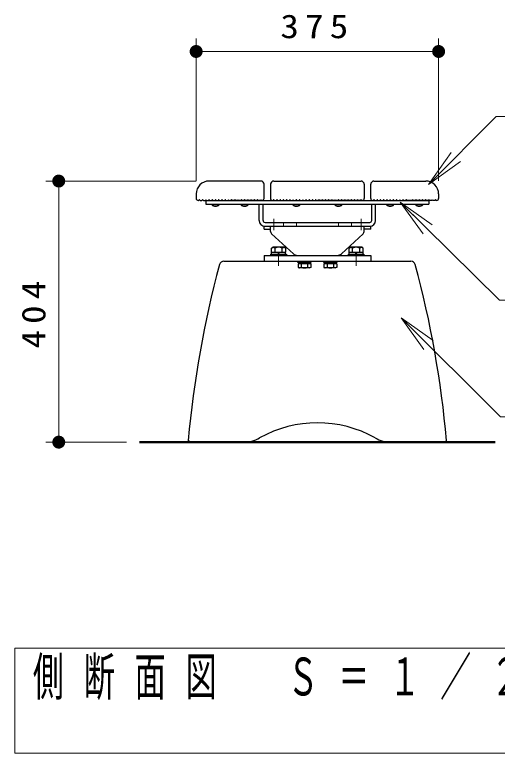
# Model space of a CAD drawing. Units: millimetres on the paper, scale 1:20. Extents: x -385 to 0, y 0 to 267.
# Drawn here: x -134.3 to -97, y 92.4 to 149.5 of the extents above; entities that cross this region are included whole.
import ezdxf

# ---------------------------------------------------------------- set-up
doc = ezdxf.new("R2010")
doc.units = ezdxf.units.MM
doc.linetypes.add('USER1', pattern=[4.5, 2.5, -2])
doc.linetypes.add('USER2', pattern=[6, 3, -1, 1, -1])
doc.layers.add('1_20', color=7, linetype='Continuous', lineweight=25)
doc.styles.add('ＭＳ ゴシック', font='')
doc.styles.get('ＭＳ ゴシック').set_extended_font_data('MS Gothic')

# ---------------------------------------------------------------- blocks, each defined once
blk = doc.blocks.new('filled_dot')
at = {"color": 0, "linetype": 'Continuous', "lineweight": -2, "const_width": 1.25}
blk.add_lwpolyline([(-0.625, 0, 1), (0.625, 0, 1)], format="xyb", close=True, dxfattribs=at)

msp = doc.modelspace()

# ---------------------------------------------------------------- linework, layer by layer
at = {"layer": '1_20', "lineweight": 13}
for p, q in [((-120.254, 136.665), (-120.254, 147.665)), ((-101.504, 136.665), (-101.504, 147.665)), ((-120.254, 146.665), (-101.504, 146.665)), ((-102.298, 136.379), (-100.53, 138.854)), ((-102.298, 136.379), (-100.176, 138.501)), ((-99.823, 138.147), (-102.298, 136.379)), ((-120.254, 136.64), (-131.879, 136.64)), ((-130.879, 116.44), (-130.879, 136.64)), ((-102.695, 132.548), (-104.477, 135.012)), ((-104.477, 135.012), (-101.992, 133.259)), ((-104.477, 135.012), (-102.343, 132.903)), ((-102.636, 123.596), (-104.404, 126.071)), ((-104.404, 126.071), (-101.929, 124.303)), ((-104.404, 126.071), (-102.283, 123.949)), ((-125.629, 116.44), (-131.879, 116.44)), ((-134.279, 100.507), (-134.279, 92.373)), ((-87.479, 100.507), (-134.279, 100.507)), ((-134.279, 92.373), (-87.479, 92.373))]:
    msp.add_line(p, q, dxfattribs=at)
at = {"layer": '1_20', "color": 3}
for p, q in [((-115.254, 136.64), (-119.254, 136.64)), ((-114.254, 136.64), (-107.504, 136.64)), ((-106.504, 136.64), (-102.504, 136.64)), ((-115.004, 135.29), (-115.004, 136.39)), ((-114.504, 136.39), (-114.504, 135.29)), ((-107.254, 136.39), (-107.254, 135.29)), ((-106.754, 135.29), (-106.754, 136.39)), ((-120.254, 135.64), (-120.254, 135.29)), ((-101.504, 135.64), (-101.504, 135.29)), ((-120.104, 135.14), (-120.06, 135.14)), ((-120.014, 135.186), (-120.06, 135.14)), ((-119.948, 135.14), (-119.993, 135.186)), ((-119.948, 135.14), (-119.81, 135.14)), ((-119.764, 135.186), (-119.81, 135.14)), ((-119.698, 135.14), (-119.743, 135.186)), ((-119.698, 135.14), (-119.56, 135.14)), ((-119.514, 135.186), (-119.56, 135.14)), ((-119.448, 135.14), (-119.493, 135.186)), ((-119.448, 135.14), (-119.31, 135.14)), ((-119.264, 135.186), (-119.31, 135.14)), ((-119.198, 135.14), (-119.243, 135.186)), ((-119.198, 135.14), (-119.06, 135.14)), ((-119.014, 135.186), (-119.06, 135.14)), ((-118.948, 135.14), (-118.993, 135.186)), ((-118.948, 135.14), (-118.81, 135.14)), ((-118.764, 135.186), (-118.81, 135.14)), ((-118.698, 135.14), (-118.743, 135.186)), ((-118.698, 135.14), (-118.56, 135.14)), ((-118.514, 135.186), (-118.56, 135.14)), ((-118.448, 135.14), (-118.493, 135.186)), ((-118.448, 135.14), (-118.31, 135.14)), ((-118.264, 135.186), (-118.31, 135.14)), ((-118.198, 135.14), (-118.243, 135.186)), ((-118.198, 135.14), (-118.06, 135.14)), ((-118.014, 135.186), (-118.06, 135.14)), ((-117.948, 135.14), (-117.993, 135.186)), ((-117.948, 135.14), (-117.81, 135.14)), ((-117.764, 135.186), (-117.81, 135.14)), ((-117.698, 135.14), (-117.743, 135.186)), ((-117.698, 135.14), (-117.629, 135.14)), ((-117.56, 135.14), (-117.629, 135.14)), ((-117.56, 135.14), (-117.514, 135.186)), ((-117.493, 135.186), (-117.448, 135.14)), ((-117.31, 135.14), (-117.448, 135.14)), ((-117.31, 135.14), (-117.264, 135.186)), ((-117.243, 135.186), (-117.198, 135.14)), ((-117.06, 135.14), (-117.198, 135.14)), ((-117.06, 135.14), (-117.014, 135.186)), ((-116.993, 135.186), (-116.948, 135.14)), ((-116.81, 135.14), (-116.948, 135.14)), ((-116.81, 135.14), (-116.764, 135.186)), ((-116.743, 135.186), (-116.698, 135.14)), ((-116.56, 135.14), (-116.698, 135.14)), ((-116.56, 135.14), (-116.514, 135.186)), ((-116.493, 135.186), (-116.448, 135.14)), ((-116.31, 135.14), (-116.448, 135.14)), ((-116.31, 135.14), (-116.264, 135.186)), ((-116.243, 135.186), (-116.198, 135.14)), ((-116.06, 135.14), (-116.198, 135.14)), ((-116.06, 135.14), (-116.014, 135.186)), ((-115.993, 135.186), (-115.948, 135.14)), ((-115.81, 135.14), (-115.948, 135.14)), ((-115.81, 135.14), (-115.764, 135.186)), ((-115.743, 135.186), (-115.698, 135.14)), ((-115.56, 135.14), (-115.698, 135.14)), ((-115.56, 135.14), (-115.514, 135.186)), ((-115.493, 135.186), (-115.448, 135.14)), ((-115.31, 135.14), (-115.448, 135.14)), ((-115.31, 135.14), (-115.264, 135.186)), ((-115.243, 135.186), (-115.198, 135.14)), ((-115.154, 135.14), (-115.198, 135.14)), ((-114.354, 135.14), (-114.31, 135.14)), ((-114.264, 135.186), (-114.31, 135.14)), ((-114.198, 135.14), (-114.243, 135.186)), ((-114.198, 135.14), (-114.06, 135.14)), ((-114.014, 135.186), (-114.06, 135.14)), ((-113.948, 135.14), (-113.993, 135.186)), ((-113.948, 135.14), (-113.81, 135.14)), ((-113.764, 135.186), (-113.81, 135.14)), ((-113.698, 135.14), (-113.743, 135.186)), ((-113.698, 135.14), (-113.56, 135.14)), ((-113.514, 135.186), (-113.56, 135.14)), ((-113.448, 135.14), (-113.493, 135.186)), ((-113.448, 135.14), (-113.31, 135.14)), ((-113.264, 135.186), (-113.31, 135.14)), ((-113.198, 135.14), (-113.243, 135.186)), ((-113.198, 135.14), (-113.06, 135.14)), ((-113.014, 135.186), (-113.06, 135.14)), ((-112.948, 135.14), (-112.993, 135.186)), ((-112.948, 135.14), (-112.81, 135.14)), ((-112.764, 135.186), (-112.81, 135.14)), ((-112.698, 135.14), (-112.743, 135.186)), ((-112.698, 135.14), (-112.56, 135.14)), ((-112.514, 135.186), (-112.56, 135.14)), ((-112.448, 135.14), (-112.493, 135.186)), ((-112.448, 135.14), (-112.31, 135.14)), ((-112.264, 135.186), (-112.31, 135.14)), ((-112.198, 135.14), (-112.243, 135.186)), ((-112.198, 135.14), (-112.06, 135.14)), ((-112.014, 135.186), (-112.06, 135.14)), ((-111.948, 135.14), (-111.993, 135.186)), ((-111.948, 135.14), (-111.81, 135.14)), ((-111.764, 135.186), (-111.81, 135.14)), ((-111.698, 135.14), (-111.743, 135.186)), ((-111.698, 135.14), (-111.56, 135.14)), ((-111.514, 135.186), (-111.56, 135.14)), ((-111.448, 135.14), (-111.493, 135.186)), ((-111.448, 135.14), (-111.31, 135.14)), ((-111.264, 135.186), (-111.31, 135.14)), ((-111.198, 135.14), (-111.243, 135.186)), ((-111.198, 135.14), (-111.06, 135.14)), ((-111.014, 135.186), (-111.06, 135.14)), ((-110.948, 135.14), (-110.993, 135.186)), ((-110.948, 135.14), (-110.879, 135.14)), ((-110.81, 135.14), (-110.879, 135.14)), ((-110.81, 135.14), (-110.764, 135.186)), ((-110.743, 135.186), (-110.698, 135.14)), ((-110.56, 135.14), (-110.698, 135.14)), ((-110.56, 135.14), (-110.514, 135.186)), ((-110.493, 135.186), (-110.448, 135.14)), ((-110.31, 135.14), (-110.448, 135.14)), ((-110.31, 135.14), (-110.264, 135.186)), ((-110.243, 135.186), (-110.198, 135.14)), ((-110.06, 135.14), (-110.198, 135.14)), ((-110.06, 135.14), (-110.014, 135.186)), ((-109.993, 135.186), (-109.948, 135.14)), ((-109.81, 135.14), (-109.948, 135.14)), ((-109.81, 135.14), (-109.764, 135.186)), ((-109.743, 135.186), (-109.698, 135.14)), ((-109.56, 135.14), (-109.698, 135.14)), ((-109.56, 135.14), (-109.514, 135.186)), ((-109.493, 135.186), (-109.448, 135.14)), ((-109.31, 135.14), (-109.448, 135.14)), ((-109.31, 135.14), (-109.264, 135.186)), ((-109.243, 135.186), (-109.198, 135.14)), ((-109.06, 135.14), (-109.198, 135.14)), ((-109.06, 135.14), (-109.014, 135.186)), ((-108.993, 135.186), (-108.948, 135.14)), ((-108.81, 135.14), (-108.948, 135.14)), ((-108.81, 135.14), (-108.764, 135.186)), ((-108.743, 135.186), (-108.698, 135.14)), ((-108.56, 135.14), (-108.698, 135.14)), ((-108.56, 135.14), (-108.514, 135.186)), ((-108.493, 135.186), (-108.448, 135.14)), ((-108.31, 135.14), (-108.448, 135.14)), ((-108.31, 135.14), (-108.264, 135.186)), ((-108.243, 135.186), (-108.198, 135.14)), ((-108.06, 135.14), (-108.198, 135.14)), ((-108.06, 135.14), (-108.014, 135.186)), ((-107.993, 135.186), (-107.948, 135.14)), ((-107.81, 135.14), (-107.948, 135.14)), ((-107.81, 135.14), (-107.764, 135.186)), ((-107.743, 135.186), (-107.698, 135.14)), ((-107.56, 135.14), (-107.698, 135.14)), ((-107.56, 135.14), (-107.514, 135.186)), ((-107.493, 135.186), (-107.448, 135.14)), ((-107.404, 135.14), (-107.448, 135.14)), ((-106.604, 135.14), (-106.56, 135.14)), ((-106.514, 135.186), (-106.56, 135.14)), ((-106.448, 135.14), (-106.493, 135.186)), ((-106.448, 135.14), (-106.31, 135.14)), ((-106.264, 135.186), (-106.31, 135.14)), ((-106.198, 135.14), (-106.243, 135.186)), ((-106.198, 135.14), (-106.06, 135.14)), ((-106.014, 135.186), (-106.06, 135.14)), ((-105.948, 135.14), (-105.993, 135.186)), ((-105.948, 135.14), (-105.81, 135.14)), ((-105.764, 135.186), (-105.81, 135.14)), ((-105.698, 135.14), (-105.743, 135.186)), ((-105.698, 135.14), (-105.56, 135.14)), ((-105.514, 135.186), (-105.56, 135.14)), ((-105.448, 135.14), (-105.493, 135.186)), ((-105.448, 135.14), (-105.31, 135.14)), ((-105.264, 135.186), (-105.31, 135.14)), ((-105.198, 135.14), (-105.243, 135.186)), ((-105.198, 135.14), (-105.06, 135.14)), ((-105.014, 135.186), (-105.06, 135.14)), ((-104.948, 135.14), (-104.993, 135.186)), ((-104.948, 135.14), (-104.81, 135.14)), ((-104.764, 135.186), (-104.81, 135.14)), ((-104.698, 135.14), (-104.743, 135.186)), ((-104.698, 135.14), (-104.56, 135.14)), ((-104.514, 135.186), (-104.56, 135.14)), ((-104.448, 135.14), (-104.493, 135.186)), ((-104.448, 135.14), (-104.31, 135.14)), ((-104.264, 135.186), (-104.31, 135.14)), ((-104.198, 135.14), (-104.243, 135.186)), ((-104.198, 135.14), (-104.129, 135.14)), ((-104.06, 135.14), (-104.129, 135.14)), ((-104.06, 135.14), (-104.014, 135.186)), ((-103.993, 135.186), (-103.948, 135.14)), ((-103.81, 135.14), (-103.948, 135.14)), ((-103.81, 135.14), (-103.764, 135.186)), ((-103.743, 135.186), (-103.698, 135.14)), ((-103.56, 135.14), (-103.698, 135.14)), ((-103.56, 135.14), (-103.514, 135.186)), ((-103.493, 135.186), (-103.448, 135.14)), ((-103.31, 135.14), (-103.448, 135.14)), ((-103.31, 135.14), (-103.264, 135.186)), ((-103.243, 135.186), (-103.198, 135.14)), ((-103.06, 135.14), (-103.198, 135.14)), ((-103.06, 135.14), (-103.014, 135.186)), ((-102.993, 135.186), (-102.948, 135.14)), ((-102.81, 135.14), (-102.948, 135.14)), ((-102.81, 135.14), (-102.764, 135.186)), ((-102.743, 135.186), (-102.698, 135.14)), ((-102.56, 135.14), (-102.698, 135.14)), ((-102.56, 135.14), (-102.514, 135.186)), ((-102.493, 135.186), (-102.448, 135.14)), ((-102.31, 135.14), (-102.448, 135.14)), ((-102.31, 135.14), (-102.264, 135.186)), ((-102.243, 135.186), (-102.198, 135.14)), ((-102.06, 135.14), (-102.198, 135.14)), ((-102.06, 135.14), (-102.014, 135.186)), ((-101.993, 135.186), (-101.948, 135.14)), ((-101.81, 135.14), (-101.948, 135.14)), ((-101.81, 135.14), (-101.764, 135.186)), ((-101.743, 135.186), (-101.698, 135.14)), ((-101.654, 135.14), (-101.698, 135.14))]:
    msp.add_line(p, q, dxfattribs=at)
at = {"layer": '1_20'}
for p, q in [((-119.504, 135.14), (-102.254, 135.14)), ((-119.504, 135.14), (-119.504, 134.84)), ((-119.504, 134.84), (-102.254, 134.84)), ((-119.049, 134.84), (-119.049, 134.815)), ((-119.049, 134.84), (-118.459, 134.84)), ((-118.459, 134.84), (-118.459, 134.815)), ((-116.799, 134.84), (-116.799, 134.815)), ((-116.799, 134.84), (-116.209, 134.84)), ((-116.209, 134.84), (-116.209, 134.815)), ((-115.379, 133.59), (-115.379, 134.84)), ((-115.079, 133.59), (-115.079, 134.84)), ((-112.799, 134.84), (-112.799, 134.815)), ((-112.799, 134.84), (-112.209, 134.84)), ((-112.209, 134.84), (-112.209, 134.815)), ((-109.549, 134.84), (-109.549, 134.815)), ((-109.549, 134.84), (-108.959, 134.84)), ((-108.959, 134.84), (-108.959, 134.815)), ((-106.679, 133.59), (-106.679, 134.84)), ((-106.379, 133.59), (-106.379, 134.84)), ((-105.549, 134.84), (-105.549, 134.815)), ((-105.549, 134.84), (-104.959, 134.84)), ((-104.959, 134.84), (-104.959, 134.815)), ((-103.299, 134.84), (-103.299, 134.815)), ((-103.299, 134.84), (-102.709, 134.84)), ((-102.709, 134.84), (-102.709, 134.815)), ((-102.254, 135.14), (-102.254, 134.84)), ((-119.049, 134.815), (-118.459, 134.815)), ((-116.799, 134.815), (-116.209, 134.815)), ((-112.799, 134.815), (-112.209, 134.815)), ((-109.549, 134.815), (-108.959, 134.815)), ((-105.549, 134.815), (-104.959, 134.815)), ((-103.299, 134.815), (-102.709, 134.815)), ((-115.004, 133.14), (-106.754, 133.14)), ((-114.929, 133.44), (-106.829, 133.44)), ((-114.427, 131.458), (-114.329, 131.515)), ((-114.427, 131.14), (-114.427, 131.458)), ((-113.429, 131.515), (-114.329, 131.515)), ((-114.153, 131.14), (-114.153, 131.458)), ((-113.605, 131.14), (-113.605, 131.458)), ((-113.33, 131.458), (-113.429, 131.515)), ((-113.33, 131.14), (-113.33, 131.458)), ((-108.427, 131.458), (-108.329, 131.515)), ((-108.427, 131.14), (-108.427, 131.458)), ((-107.429, 131.515), (-108.329, 131.515)), ((-108.153, 131.14), (-108.153, 131.458)), ((-107.605, 131.14), (-107.605, 131.458)), ((-107.33, 131.458), (-107.429, 131.515)), ((-107.33, 131.14), (-107.33, 131.458)), ((-115.004, 130.89), (-106.754, 130.89)), ((-115.004, 130.89), (-115.004, 130.44)), ((-114.479, 130.89), (-114.479, 130.99)), ((-114.479, 130.99), (-113.279, 130.99)), ((-114.479, 130.89), (-113.279, 130.89)), ((-114.416, 130.99), (-114.416, 131.14)), ((-114.416, 131.14), (-113.341, 131.14)), ((-114.416, 130.99), (-113.341, 130.99)), ((-113.879, 130.99), (-113.919, 131.14)), ((-113.839, 130.99), (-113.879, 131.14)), ((-113.341, 130.99), (-113.341, 131.14)), ((-113.279, 130.99), (-113.279, 130.89)), ((-108.479, 130.89), (-108.479, 130.99)), ((-108.479, 130.99), (-107.279, 130.99)), ((-108.479, 130.89), (-107.279, 130.89)), ((-108.416, 130.99), (-108.416, 131.14)), ((-108.416, 131.14), (-107.341, 131.14)), ((-108.416, 130.99), (-107.341, 130.99)), ((-107.879, 130.99), (-107.919, 131.14)), ((-107.839, 130.99), (-107.879, 131.14)), ((-107.341, 130.99), (-107.341, 131.14)), ((-107.279, 130.99), (-107.279, 130.89)), ((-106.754, 130.89), (-106.754, 130.44)), ((-118.111, 130.44), (-103.647, 130.44)), ((-115.004, 130.44), (-106.754, 130.44)), ((-114.329, 130.44), (-113.429, 130.44)), ((-112.404, 130.44), (-111.354, 130.44)), ((-112.404, 130.44), (-112.404, 130.365)), ((-112.404, 130.365), (-111.354, 130.365)), ((-112.339, 130.365), (-112.339, 130.24)), ((-111.419, 130.365), (-112.339, 130.365)), ((-111.912, 130.365), (-111.879, 130.24)), ((-111.879, 130.365), (-111.845, 130.24)), ((-111.419, 130.365), (-111.419, 130.24)), ((-111.354, 130.365), (-111.354, 130.44)), ((-110.404, 130.44), (-109.354, 130.44)), ((-110.404, 130.44), (-110.404, 130.365)), ((-110.404, 130.365), (-109.354, 130.365)), ((-110.339, 130.365), (-110.339, 130.24)), ((-109.419, 130.365), (-110.339, 130.365)), ((-109.912, 130.365), (-109.879, 130.24)), ((-109.879, 130.365), (-109.845, 130.24)), ((-109.419, 130.365), (-109.419, 130.24)), ((-109.354, 130.365), (-109.354, 130.44)), ((-108.329, 130.44), (-107.429, 130.44)), ((-111.419, 130.24), (-112.339, 130.24)), ((-109.419, 130.24), (-110.339, 130.24)), ((-120.729, 116.44), (-120.867, 116.578)), ((-101.029, 116.44), (-100.891, 116.578)), ((-120.729, 116.44), (-101.029, 116.44))]:
    msp.add_line(p, q, dxfattribs=at)
at = {"layer": '1_20', "linetype": 'USER2', "lineweight": 13}
for p, q in [((-114.254, 133.709), (-114.254, 132.84)), ((-107.504, 133.709), (-107.504, 132.84)), ((-113.879, 130.088), (-113.879, 131.164)), ((-107.879, 130.088), (-107.879, 131.164))]:
    msp.add_line(p, q, dxfattribs=at)
at = {"layer": '1_20', "color": 4}
for p, q in [((-115.004, 133.14), (-106.754, 133.14)), ((-115.004, 132.915), (-115.004, 133.14)), ((-114.504, 132.75), (-114.504, 133.14)), ((-107.254, 132.75), (-107.254, 133.14)), ((-106.754, 132.915), (-106.754, 133.14)), ((-115.004, 132.915), (-114.504, 132.915)), ((-114.423, 132.566), (-112.734, 131.009)), ((-107.334, 132.566), (-109.024, 131.009)), ((-106.754, 132.915), (-107.254, 132.915)), ((-112.429, 130.89), (-109.329, 130.89))]:
    msp.add_line(p, q, dxfattribs=at)
at = {"layer": '1_20', "linetype": 'USER1', "lineweight": 13}
for p, q in [((-113.504, 133.14), (-113.504, 133.44)), ((-112.504, 133.14), (-112.504, 133.44)), ((-109.254, 133.14), (-109.254, 133.44)), ((-108.254, 133.14), (-108.254, 133.44))]:
    msp.add_line(p, q, dxfattribs=at)
at = {"layer": '1_20', "color": 131}
for p, q in [((-111.388, 130.24), (-112.37, 130.24)), ((-112.37, 130.24), (-112.37, 129.965)), ((-112.37, 129.965), (-112.291, 129.92)), ((-111.466, 129.92), (-112.291, 129.92)), ((-112.124, 130.24), (-112.124, 129.965)), ((-111.633, 130.24), (-111.633, 129.965)), ((-111.388, 129.965), (-111.466, 129.92)), ((-111.388, 130.24), (-111.388, 129.965)), ((-109.388, 130.24), (-110.37, 130.24)), ((-110.37, 130.24), (-110.37, 129.965)), ((-110.37, 129.965), (-110.291, 129.92)), ((-109.466, 129.92), (-110.291, 129.92)), ((-110.124, 130.24), (-110.124, 129.965)), ((-109.633, 130.24), (-109.633, 129.965)), ((-109.388, 129.965), (-109.466, 129.92)), ((-109.388, 130.24), (-109.388, 129.965))]:
    msp.add_line(p, q, dxfattribs=at)
at = {"layer": '1_20', "lineweight": 50}
msp.add_line((-124.629, 116.44), (-97.129, 116.44), dxfattribs=at)
at = {"layer": '1_20', "lineweight": 13}
for points in [[(-102.298, 136.379), (-97.045, 141.632), (-63.427, 141.632)], [(-104.477, 135.012), (-96.791, 127.415), (-69.468, 127.415)], [(-104.404, 126.071), (-96.727, 118.393), (-66.158, 118.393)]]:
    msp.add_lwpolyline(points, dxfattribs=at)
at = {"layer": '1_20', "color": 3}
for centre, radius, start, end in [((-119.254, 135.64), 1, 90, 180), ((-115.254, 136.39), 0.25, 0, 90), ((-114.254, 136.39), 0.25, 90, 180), ((-107.504, 136.39), 0.25, 0, 90), ((-106.504, 136.39), 0.25, 90, 180), ((-102.504, 135.64), 1, 0, 90), ((-120.104, 135.29), 0.15, 180, 270), ((-120.004, 135.175), 0.015, 45, 135), ((-119.754, 135.175), 0.015, 45, 135), ((-119.504, 135.175), 0.015, 45, 135), ((-119.254, 135.175), 0.015, 45, 135), ((-119.004, 135.175), 0.015, 45, 135), ((-118.754, 135.175), 0.015, 45, 135), ((-118.504, 135.175), 0.015, 45, 135), ((-118.254, 135.175), 0.015, 45, 135), ((-118.004, 135.175), 0.015, 45, 135), ((-117.754, 135.175), 0.015, 45, 135), ((-117.504, 135.175), 0.015, 45, 135), ((-117.504, 135.175), 0.015, 45, 135), ((-117.254, 135.175), 0.015, 45, 135), ((-117.004, 135.175), 0.015, 45, 135), ((-116.754, 135.175), 0.015, 45, 135), ((-116.504, 135.175), 0.015, 45, 135), ((-116.254, 135.175), 0.015, 45, 135), ((-116.004, 135.175), 0.015, 45, 135), ((-115.754, 135.175), 0.015, 45, 135), ((-115.504, 135.175), 0.015, 45, 135), ((-115.254, 135.175), 0.015, 45, 135), ((-115.154, 135.29), 0.15, 270, 0), ((-114.354, 135.29), 0.15, 180, 270), ((-114.254, 135.175), 0.015, 45, 135), ((-114.004, 135.175), 0.015, 45, 135), ((-113.754, 135.175), 0.015, 45, 135), ((-113.504, 135.175), 0.015, 45, 135), ((-113.254, 135.175), 0.015, 45, 135), ((-113.004, 135.175), 0.015, 45, 135), ((-112.754, 135.175), 0.015, 45, 135), ((-112.504, 135.175), 0.015, 45, 135), ((-112.254, 135.175), 0.015, 45, 135), ((-112.004, 135.175), 0.015, 45, 135), ((-111.754, 135.175), 0.015, 45, 135), ((-111.504, 135.175), 0.015, 45, 135), ((-111.254, 135.175), 0.015, 45, 135), ((-111.004, 135.175), 0.015, 45, 135), ((-110.754, 135.175), 0.015, 45, 135), ((-110.754, 135.175), 0.015, 45, 135), ((-110.504, 135.175), 0.015, 45, 135), ((-110.254, 135.175), 0.015, 45, 135), ((-110.004, 135.175), 0.015, 45, 135), ((-109.754, 135.175), 0.015, 45, 135), ((-109.504, 135.175), 0.015, 45, 135), ((-109.254, 135.175), 0.015, 45, 135), ((-109.004, 135.175), 0.015, 45, 135), ((-108.754, 135.175), 0.015, 45, 135), ((-108.504, 135.175), 0.015, 45, 135), ((-108.254, 135.175), 0.015, 45, 135), ((-108.004, 135.175), 0.015, 45, 135), ((-107.754, 135.175), 0.015, 45, 135), ((-107.504, 135.175), 0.015, 45, 135), ((-107.404, 135.29), 0.15, 270, 0), ((-106.604, 135.29), 0.15, 180, 270), ((-106.504, 135.175), 0.015, 45, 135), ((-106.254, 135.175), 0.015, 45, 135), ((-106.004, 135.175), 0.015, 45, 135), ((-105.754, 135.175), 0.015, 45, 135), ((-105.504, 135.175), 0.015, 45, 135), ((-105.254, 135.175), 0.015, 45, 135), ((-105.004, 135.175), 0.015, 45, 135), ((-104.754, 135.175), 0.015, 45, 135), ((-104.504, 135.175), 0.015, 45, 135), ((-104.254, 135.175), 0.015, 45, 135), ((-104.254, 135.175), 0.015, 45, 135), ((-104.004, 135.175), 0.015, 45, 135), ((-103.754, 135.175), 0.015, 45, 135), ((-103.504, 135.175), 0.015, 45, 135), ((-103.254, 135.175), 0.015, 45, 135), ((-103.004, 135.175), 0.015, 45, 135), ((-102.754, 135.175), 0.015, 45, 135), ((-102.504, 135.175), 0.015, 45, 135), ((-102.254, 135.175), 0.015, 45, 135), ((-102.004, 135.175), 0.015, 45, 135), ((-101.754, 135.175), 0.015, 45, 135), ((-101.654, 135.29), 0.15, 270, 0)]:
    msp.add_arc(centre, radius, start, end, dxfattribs=at)
at = {"layer": '1_20'}
for centre, radius, start, end in [((-118.754, 135.085), 0.4, 222.4359, 317.5641), ((-116.504, 135.085), 0.4, 222.4359, 317.5641), ((-112.504, 135.085), 0.4, 222.4359, 317.5641), ((-109.254, 135.085), 0.4, 222.4359, 317.5641), ((-105.254, 135.085), 0.4, 222.4359, 317.5641), ((-103.004, 135.085), 0.4, 222.4359, 317.5641), ((-114.929, 133.59), 0.45, 180, 270), ((-114.929, 133.59), 0.15, 180, 270), ((-106.829, 133.59), 0.45, 270, 0), ((-106.829, 133.59), 0.15, 270, 0), ((-114.29, 131.221), 0.274, 60, 120), ((-113.879, 130.825), 0.69, 66.5735, 113.4265), ((-113.467, 131.221), 0.274, 60, 120), ((-108.29, 131.221), 0.274, 60, 120), ((-107.879, 130.825), 0.69, 66.5735, 113.4265), ((-107.467, 131.221), 0.274, 60, 120), ((-118.111, 130.09), 0.35, 90, 164.9438), ((-103.647, 130.09), 0.35, 15.0562, 90), ((-41.575, 109.502), 79.607, 164.94384, 174.90042), ((-180.183, 109.502), 79.607, 5.09958, 15.05616), ((-110.879, 108.857), 9.083, 60.5172, 119.4828), ((-116.58, 118.94), 2.5, 270, 299.4828), ((-105.178, 118.94), 2.5, 240.5172, 270)]:
    msp.add_arc(centre, radius, start, end, dxfattribs=at)
at = {"layer": '1_20', "color": 4}
for centre, radius, start, end in [((-114.254, 132.75), 0.25, 180, 227.3427), ((-107.504, 132.75), 0.25, 312.6573, 0), ((-112.429, 131.34), 0.45, 227.3427, 270), ((-109.329, 131.34), 0.45, 270, 312.6573)]:
    msp.add_arc(centre, radius, start, end, dxfattribs=at)
at = {"layer": '1_20', "color": 131}
for centre, radius, start, end in [((-112.247, 130.178), 0.245, 240, 300), ((-111.879, 130.609), 0.689, 249.136, 290.864), ((-111.511, 130.178), 0.245, 240, 300), ((-110.247, 130.178), 0.245, 240, 300), ((-109.879, 130.609), 0.689, 249.136, 290.864), ((-109.511, 130.178), 0.245, 240, 300)]:
    msp.add_arc(centre, radius, start, end, dxfattribs=at)

# ---------------------------------------------------------------- block references
at = {"layer": '1_20', "lineweight": 13, "xscale": 0.4, "yscale": 0.4}
msp.add_blockref('filled_dot', (-120.254, 146.665), dxfattribs=at)
for p, rotation in [((-101.504, 146.665), 180), ((-130.879, 136.64), 270), ((-130.879, 116.44), 90)]:
    msp.add_blockref('filled_dot', p, dxfattribs=dict(at, rotation=rotation))

# ---------------------------------------------------------------- texts
at = {"layer": '1_20', "style": 'ＭＳ ゴシック'}
for s, insert, char_height, attachment_point in [('\\T1.33;\\W1.15;375', (-110.879, 147.665), 1.833, 8), ('\\T1.64;\\W0.6;側断面図\u3000Ｓ＝１／２０', (-132.879, 99.773), 2.933, 1)]:
    msp.add_mtext(s, dxfattribs=dict(at, insert=insert, char_height=char_height, attachment_point=attachment_point))
at = {"layer": '1_20', "insert": (-131.879, 126.54), "char_height": 1.833, "attachment_point": 8, "rotation": 90, "style": 'ＭＳ ゴシック'}
msp.add_mtext('\\T1.33;\\W1.15;404', dxfattribs=at)

doc.saveas('drawing.dxf')
